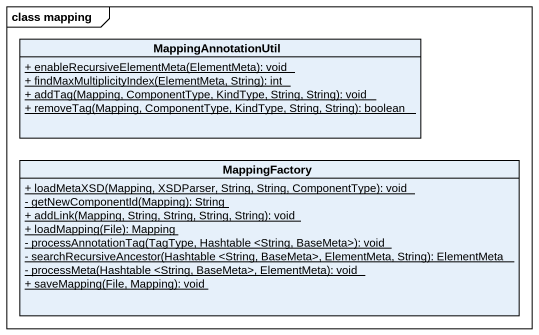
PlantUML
@startuml
mainframe class mapping
hide circle
hide empty members
skinparam classAttributeIconSize 0
class MappingAnnotationUtil {
  {static} + enableRecursiveElementMeta(ElementMeta): void
  {static} + findMaxMultiplicityIndex(ElementMeta, String): int
  {static} + addTag(Mapping, ComponentType, KindType, String, String): void
  {static} + removeTag(Mapping, ComponentType, KindType, String, String): boolean
}
class MappingFactory {
  {static} + loadMetaXSD(Mapping, XSDParser, String, String, ComponentType): void
  {static} - getNewComponentId(Mapping): String
  {static} + addLink(Mapping, String, String, String, String): void
  {static} + loadMapping(File): Mapping
  {static} - processAnnotationTag(TagType, Hashtable <String, BaseMeta>): void
  {static} - searchRecursiveAncestor(Hashtable <String, BaseMeta>, ElementMeta, String): ElementMeta
  {static} - processMeta(Hashtable <String, BaseMeta>, ElementMeta): void
  {static} + saveMapping(File, Mapping): void
}
@enduml
